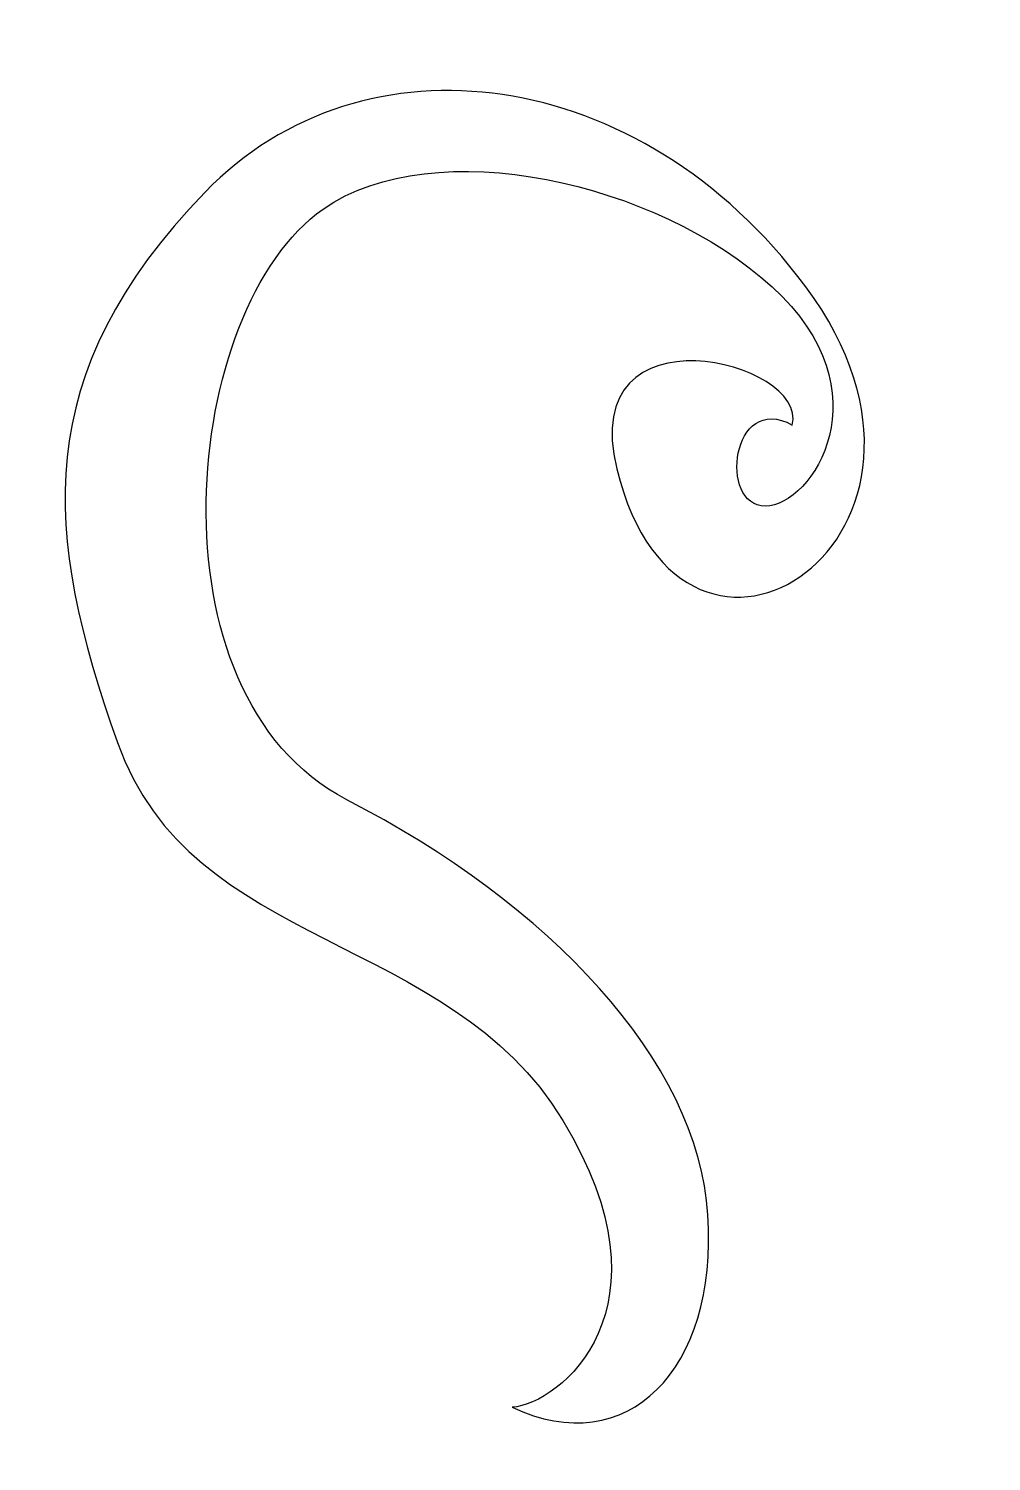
# Model space of a CAD drawing. Header units: centimetres. Extents: x -6.6 to 8, y -10.6 to 11.
import ezdxf

# ---------------------------------------------------------------- set-up
doc = ezdxf.new("R2010")
doc.units = ezdxf.units.CM
doc.header["$MEASUREMENT"] = 0
doc.layers.add('Camada 1', color=7, linetype='Continuous')

msp = doc.modelspace()

# ---------------------------------------------------------------- linework, layer by layer
at = {"layer": 'Camada 1'}
msp.add_open_spline([(0.71648, -9.83037), (1.43096, -9.77931), (3.21565, -8.35114), (1.48123, -5.49472), (1.48123, -5.49472), (-0.25243, -2.63831), (-4.12802, -2.94525), (-5.25075, 0.21739), (-5.25075, 0.21739), (-6.37351, 3.37999), (-6.59163, 5.77177), (-3.9246, 8.53142), (-3.9246, 8.53142), (-1.53681, 11.00215), (2.65432, 10.46627), (5.15421, 7.10323), (5.15421, 7.10323), (7.95885, 3.32895), (3.29628, 0.27283), (2.29779, 4.34889), (2.29779, 4.34889), (1.68539, 6.84806), (5.20524, 5.98124), (4.95008, 5.01233), (4.95008, 5.01233), (4.03221, 5.52192), (3.82809, 3.78752), (4.5418, 3.78752), (4.5418, 3.78752), (5.25625, 3.78752), (6.37901, 5.52268), (4.64385, 7.10323), (4.64385, 7.10323), (2.91019, 8.6838), (-0.45655, 9.44929), (-2.13993, 8.27626), (-2.13993, 8.27626), (-4.27078, 6.79036), (-4.84323, 0.93185), (-1.78269, -0.64949), (-1.78269, -0.64949), (1.27785, -2.2308), (3.52186, -4.57757), (3.67495, -6.92369), (3.67495, -6.92369), (3.82808, -9.26974), (2.45162, -10.6469), (0.71648, -9.83037)], degree=3, knots=[0, 0, 0, 0, 0.07692308, 0.07692308, 0.07692308, 0.07692308, 0.15384615, 0.15384615, 0.15384615, 0.15384615, 0.23076923, 0.23076923, 0.23076923, 0.23076923, 0.30769231, 0.30769231, 0.30769231, 0.30769231, 0.38461538, 0.38461538, 0.38461538, 0.38461538, 0.46153846, 0.46153846, 0.46153846, 0.46153846, 0.53846154, 0.53846154, 0.53846154, 0.53846154, 0.61538462, 0.61538462, 0.61538462, 0.61538462, 0.69230769, 0.69230769, 0.69230769, 0.69230769, 0.76923077, 0.76923077, 0.76923077, 0.76923077, 0.84615385, 0.84615385, 0.84615385, 0.84615385, 1, 1, 1, 1], dxfattribs=at)

doc.saveas('drawing.dxf')
